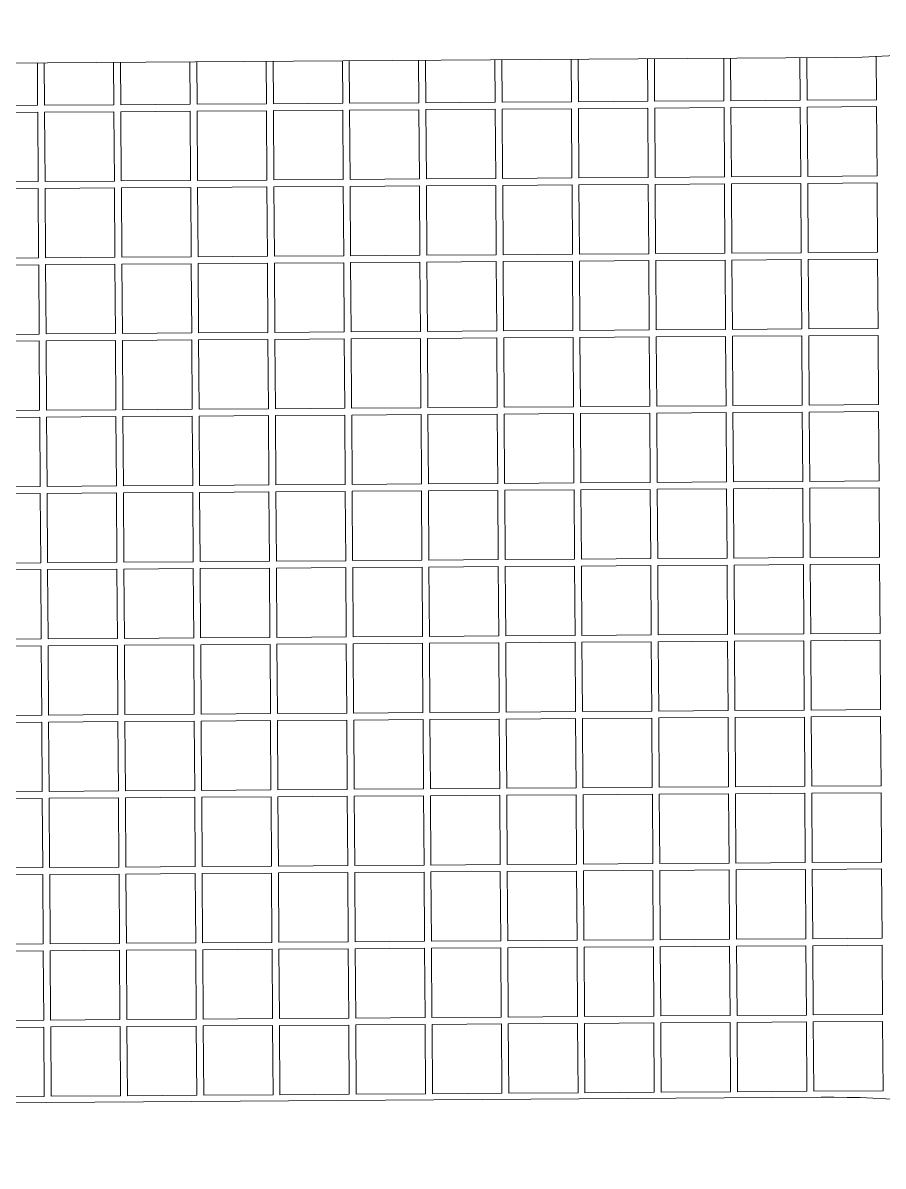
# Model space of a CAD drawing. Header units: millimetres. Extents: x -225363 to 347188, y -782467 to 813415.
# Drawn here: x 39327 to 40568, y 14995 to 16644 of the extents above; entities that cross this region are included whole.
import ezdxf

# ---------------------------------------------------------------- set-up
doc = ezdxf.new("R2010")
doc.units = ezdxf.units.MM
doc.layers.add('Xref SCN', color=8, linetype='Continuous', lineweight=0)

# ---------------------------------------------------------------- blocks, each defined once
blk = doc.blocks.new('A$Cf999fc33')
at = {"layer": 'Xref SCN', "ltscale": 100}
for points in [[(73.84272275096737, 192.008942775894), (72.93718290980905, 226.0811261450872), (69.76450756634586, 260.7363810978131), (91.2697194244247, 250.3713942577597), (102.2144919480197, 189.5463547789259), (118.9281153751072, 226.3384435711778), (111.2211690265685, 262.1598416908528), (95.54667300335132, 295.1961835560505), (81.42593923630193, 306.0790911481017), (114.3319794384297, 302.4503599841264), (153.8439736538567, 268.1175732889678), (175.0234313544352, 209.4945184811368), (152.6745445868, 178.9859154444421)], [(175.6716537694447, 221.4132675771834), (187.7858553600963, 249.7198859428754), (189.2126018530689, 292.8606113221613), (224.7082458152436, 252.3094897029805), (213.7601873916574, 228.5371423423057), (237.7279872468207, 246.543924699421), (264.545994187938, 266.2347709755995), (347.394166277023, 259.4300785681698), (296.0904387286864, 229.1169280259055), (267.5883678684477, 212.2762888357393), (240.0569876809604, 171.0150798699469), (241.5455991055351, 139.2100320032914)], [(303.2794643251691, 200.6800079972018), (368.0557032255456, 208.1915018513682), (392.6717254957184, 238.1170333045884), (395.5870834132656, 249.4527108171606), (410.7436586844269, 223.8008470429922), (398.5643062624149, 185.8426150837331), (435.6169983805157, 207.7354460309143), (437.4965147939511, 233.8400797256036), (474.2234527547844, 207.474842704949), (468.7803560087923, 158.1157824016409), (509.7842475485522, 176.5753346793354), (524.230735473102, 213.9504950550618), (559.1433078518603, 171.1322379333433), (551.4982264349237, 132.0078628070769), (514.963455068646, 102.7305537688662)], [(-0.002058159559965134, 186.8297352558002), (53.11274907086045, 148.9985190596199), (60.23662383598275, 110.9099854374072), (57.32126591843553, 99.57430792483501), (82.97312969248742, 114.7308831959381), (90.61821110942401, 153.8552583222045), (112.5110420566052, 116.8025662039872), (101.5629836332519, 93.03021884331247), (146.4529237628449, 98.4048788578948), (165.4988335240632, 144.2655096602393), (192.5090070597362, 108.3138098775526), (187.1310611451045, 68.60636316775344), (238.3696378620807, 89.26790011645062), (250.5489902840927, 127.2261320757098), (232.672509589931, 170.4971591179492)], [(393.6391302684788, 129.0990766893956), (396.2287340285257, 92.17668623419013), (384.6976040215231, 66.13720337097766), (361.8307965018321, 43.01307842531241), (350.9478889098391, 28.89234465820482), (347.9055152290966, 82.8508267980651), (363.9057654098142, 98.07255290064495), (345.1856098060962, 100.4699900661362), (312.6020378614776, 67.75940235843882), (307.3543936100323, 47.35518283577403), (291.6147467554547, 70.73991110740462), (304.895091512939, 103.5808004781138), (324.8465411150828, 115.3692479112069), (277.624314651126, 100.9260458865901), (267.6469469002914, 52.73312875028932), (256.4415710505564, 74.95171385491267), (255.0181104575749, 116.4083753151353), (275.6829333060887, 149.7671854379005)], [(526.9473549963441, 111.7339449474239), (501.5528086482082, 50.58643721102271), (460.6140679400414, 41.77849852695363), (430.4279331606813, 27.7880664227996), (425.6982096612919, -0.0006311908946372569), (459.3176231100224, 17.94100033480208), (496.1748627335764, 10.87899050128181), (537.1787542733364, 29.33854277891805), (587.8994102382567, 57.38455781870289)]]:
    blk.add_lwpolyline(points, dxfattribs=at)
blk = doc.blocks.new('A$C997e597b')
at = {"layer": 'Xref SCN', "ltscale": 3}
for points in [[(35659.91015627864, 10811.24418620998), (35660.31647177599, 10750.24172031565), (35560.31868990883, 10749.57567103568), (35559.91242253897, 10810.57091126597)], [(35769.90766339214, 10811.98478864832), (35770.31403182982, 10750.97437452368), (35670.31624996266, 10750.30832524365), (35669.90992965247, 10811.31151370436)], [(35879.90517050587, 10812.72539108671), (35880.31159188389, 10751.70702873165), (35780.31381001673, 10751.04097945167), (35779.9074367662, 10812.05211614276)], [(35989.90267761936, 10813.46599352511), (35990.30915193772, 10752.43968293961), (35890.31137007056, 10751.77363365964), (35889.90494387969, 10812.7927185811)], [(36099.90018473286, 10814.20659596351), (36100.30671199155, 10753.17233714764), (36000.30893012439, 10752.50628786761), (35999.90245099319, 10813.53332101949)], [(36209.89769184659, 10814.9471984019), (36210.30427204561, 10753.90499135561), (36110.30649017845, 10753.23894207564), (36109.89995810692, 10814.27392345789)], [(36319.89519896009, 10815.6878008403), (36320.30183209945, 10754.63764556358), (36220.30405023228, 10753.97159628361), (36219.89746522042, 10815.01452589629)], [(36429.89270607359, 10816.42840327864), (36430.29939215328, 10755.3702997716), (36330.30161028611, 10754.70425049157), (36329.89497233415, 10815.75512833468)], [(36539.89021318732, 10817.16900571703), (36540.29695220734, 10756.10295397957), (36440.29917033995, 10755.4369046996), (36439.89247944765, 10816.49573077308)], [(36649.88772030105, 10817.90960815543), (36650.29451226117, 10756.83560818754), (36550.29673039401, 10756.16955890757), (36549.88998656138, 10817.23633321148)], [(36759.88522741455, 10818.65021059383), (36760.292072315, 10757.56826239557), (36660.29429044784, 10756.90221311554), (36659.88749367488, 10817.97693564981)], [(36869.87499779416, 10820.55237307551), (36870.28963236883, 10758.30091660353), (36770.29185050167, 10757.63486732356), (36769.88500078837, 10818.71753808821)]]:
    blk.add_lwpolyline(points, dxfattribs=at)
for points in [[(35560.38529483671, 10739.57589284901), (35660.38307670387, 10740.24194212898), (35661.04912598385, 10640.24416026176), (35561.05134411668, 10639.57811098179)], [(35670.38285489054, 10740.30854705698), (35770.38063675771, 10740.97459633701), (35771.04668603768, 10640.97681446979), (35671.04890417052, 10640.31076518976)], [(35780.38041494461, 10741.041201265), (35880.37819681177, 10741.70725054498), (35881.04424609174, 10641.70946867776), (35781.04646422458, 10641.04341939779)], [(35890.37797499844, 10741.77385547297), (35990.3757568656, 10742.43990475294), (35991.04180614557, 10642.44212288572), (35891.04402427841, 10641.77607360575)], [(36000.37553505227, 10742.50650968094), (36100.37331691943, 10743.17255896097), (36101.0393661994, 10643.17477709375), (36001.04158433224, 10642.50872781372)], [(36110.37309510633, 10743.23916388897), (36210.37087697349, 10743.90521316894), (36211.03692625347, 10643.90743130172), (36111.0391443863, 10643.24138202175)], [(36220.37065516016, 10743.97181809694), (36320.36843702733, 10744.63786737691), (36321.0344863073, 10644.64008550969), (36221.03670444014, 10643.97403622972)], [(36330.368215214, 10744.7044723049), (36430.36599708116, 10745.37052158493), (36431.03204636113, 10645.37273971771), (36331.03426449397, 10644.70669043768)], [(36440.36577526783, 10745.43712651293), (36540.36355713522, 10746.1031757929), (36541.02960641519, 10646.10539392568), (36441.0318245478, 10645.43934464571)], [(36550.36333532189, 10746.1697807209), (36650.36111718905, 10746.83583000087), (36651.02716646902, 10646.83804813365), (36551.02938460186, 10646.17199885368)], [(36660.36089537572, 10746.90243492887), (36760.35867724288, 10747.5684842089), (36761.02472652285, 10647.57070234168), (36661.02694465569, 10646.90465306165)], [(36770.35845542955, 10747.63508913689), (36870.35623729671, 10748.30113841686), (36871.02228657668, 10648.30335654964), (36771.02450470952, 10647.63730726967)], [(35561.1179490448, 10629.57833279506), (35661.11573091196, 10630.24438207503), (35661.78178019193, 10530.24660020787), (35561.78399832477, 10529.5805509279)], [(35671.11550909863, 10630.31098700303), (35771.11329096579, 10630.97703628306), (35771.77934024576, 10530.9792544159), (35671.7815583786, 10530.31320513587)], [(35781.11306915269, 10631.04364121106), (35881.11085101985, 10631.70969049103), (35881.77690029982, 10531.71190862387), (35781.77911843266, 10531.0458593439)], [(35891.11062920652, 10631.77629541903), (35991.10841107368, 10632.442344699), (35991.77446035366, 10532.44456283184), (35891.77667848649, 10531.77851355186)], [(36001.10818926035, 10632.50894962699), (36101.10597112752, 10633.17499890702), (36101.77202040749, 10533.17721703986), (36001.77423854033, 10532.51116775983)], [(36111.10574931442, 10633.24160383502), (36211.10353118158, 10633.90765311499), (36211.76958046155, 10533.90987124783), (36111.77179859439, 10533.24382196786)], [(36221.10330936825, 10633.97425804299), (36321.10109123541, 10634.64030732296), (36321.76714051538, 10534.6425254558), (36221.76935864822, 10533.97647617583)], [(36331.10086942208, 10634.70691225096), (36431.09865128924, 10635.37296153099), (36431.76470056921, 10535.37517966382), (36331.76691870205, 10534.7091303838)], [(36441.09842947591, 10635.43956645898), (36541.09621134331, 10636.10561573895), (36541.76226062328, 10536.10783387179), (36441.76447875588, 10535.44178459182)], [(36551.09598952997, 10636.17222066695), (36651.09377139714, 10636.83826994692), (36651.75982067711, 10536.84048807976), (36551.76203880995, 10536.17443879979)], [(36661.09354958381, 10636.90487487492), (36761.09133145097, 10637.57092415495), (36761.75738073094, 10537.57314228779), (36661.75959886378, 10536.90709300776)], [(36771.09110963764, 10637.63752908295), (36871.0888915048, 10638.30357836292), (36871.75494078477, 10538.30579649576), (36771.75715891761, 10537.63974721578)], [(36221.8359635761, 10523.9766979891), (36321.83374544326, 10524.64274726907), (36322.49979472323, 10424.64496540191), (36222.50201285607, 10423.97891612194)], [(36331.83352362993, 10524.70935219707), (36431.83130549709, 10525.3754014771), (36432.49735477706, 10425.37761960994), (36332.4995729099, 10424.71157032991)], [(36441.83108368376, 10525.44200640509), (36541.82886555116, 10526.10805568506), (36542.49491483113, 10426.1102738179), (36442.49713296373, 10425.44422453793)], [(36551.82864373783, 10526.17466061306), (36651.82642560499, 10526.84070989303), (36652.49247488496, 10426.84292802587), (36552.4946930178, 10426.1768787459)], [(36661.82620379166, 10526.90731482103), (36761.82398565882, 10527.57336410106), (36762.49003493879, 10427.5755822339), (36662.49225307163, 10426.90953295387)], [(36771.82376384549, 10527.63996902906), (36871.82154571265, 10528.30601830903), (36872.48759499262, 10428.30823644187), (36772.48981312546, 10427.64218716189)], [(35561.85060325265, 10519.58077274117), (35661.84838511981, 10520.24682202114), (35662.51443439978, 10420.24904015398), (35562.51665253262, 10419.58299087401)], [(35671.84816330648, 10520.31342694914), (35771.84594517364, 10520.97947622917), (35772.51199445361, 10420.98169436201), (35672.51421258645, 10420.31564508198)], [(35781.84572336054, 10521.04608115717), (35881.84350522771, 10521.71213043714), (35882.50955450768, 10421.71434856998), (35782.51177264052, 10421.04829929001)], [(35891.84328341438, 10521.77873536514), (35991.84106528154, 10522.44478464511), (35992.50711456151, 10422.44700277795), (35892.50933269435, 10421.78095349798)], [(36001.84084346821, 10522.5113895731), (36101.83862533537, 10523.17743885313), (36102.50467461534, 10423.17965698597), (36002.50689274818, 10422.51360770594)], [(36111.83840352227, 10523.24404378113), (36211.83618538943, 10523.9100930611), (36212.5022346694, 10423.91231119394), (36112.50445280224, 10423.24626191397)], [(35562.58325746073, 10409.58321268728), (35662.5810393279, 10410.24926196726), (35663.24708860787, 10310.25148010009), (35563.2493067407, 10309.58543082012)], [(35672.58081751456, 10410.31586689525), (35772.57859938173, 10410.98191617528), (35773.2446486617, 10310.98413430812), (35673.24686679454, 10310.31808502809)], [(35782.57837756863, 10411.04852110328), (35882.57615943579, 10411.71457038325), (35883.24220871576, 10311.71678851609), (35783.2444268486, 10311.05073923612)], [(35892.57593762246, 10411.78117531125), (35992.57371948962, 10412.44722459122), (35993.23976876959, 10312.44944272406), (35893.24198690243, 10311.78339344409)], [(36002.57349767629, 10412.51382951922), (36102.57127954345, 10413.17987879924), (36103.23732882342, 10313.18209693208), (36003.23954695626, 10312.51604765205)], [(36112.57105773035, 10413.24648372724), (36212.56883959752, 10413.91253300721), (36213.23488887749, 10313.91475114005), (36113.23710701033, 10313.24870186008)], [(36222.56861778419, 10413.97913793521), (36322.56639965135, 10414.64518721518), (36323.23244893132, 10314.64740534802), (36223.23466706416, 10313.98135606805)], [(36332.56617783802, 10414.71179214318), (36432.56395970518, 10415.37784142321), (36433.23000898515, 10315.38005955605), (36333.23222711799, 10314.71401027602)], [(36442.56373789185, 10415.4444463512), (36542.56151975924, 10416.11049563118), (36543.22756903921, 10316.11271376401), (36443.22978717182, 10315.44666448404)], [(36552.56129794591, 10416.17710055917), (36652.55907981307, 10416.84314983914), (36653.22512909304, 10316.84536797198), (36553.22734722588, 10316.17931869201)], [(36662.55885799974, 10416.90975476714), (36762.5566398669, 10417.57580404717), (36763.22268914687, 10317.57802218001), (36663.22490727971, 10316.91197289998)], [(36772.55641805357, 10417.64240897517), (36872.55419992073, 10418.30845825514), (36873.22024920071, 10318.31067638798), (36773.22246733354, 10317.64462710801)], [(35563.31591166859, 10299.5856526334), (35663.31369353575, 10300.25170191337), (35663.97974281572, 10200.25392004615), (35563.98196094856, 10199.58787076618)], [(35673.31347172242, 10300.31830684136), (35773.31125358958, 10300.98435612139), (35773.97730286955, 10200.98657425417), (35673.97952100239, 10200.32052497414)], [(35783.31103177648, 10301.05096104939), (35883.30881364364, 10301.71701032936), (35883.97486292361, 10201.71922846214), (35783.97708105645, 10201.05317918217)], [(35893.30859183031, 10301.78361525736), (35993.30637369747, 10302.44966453733), (35993.97242297744, 10202.45188267011), (35893.97464111028, 10201.78583339014)], [(36003.30615188414, 10302.51626946533), (36103.3039337513, 10303.18231874536), (36103.96998303127, 10203.18453687814), (36003.97220116411, 10202.51848759811)], [(36113.30371193821, 10303.24892367335), (36213.30149380537, 10303.91497295332), (36213.96754308534, 10203.9171910861), (36113.96976121818, 10203.25114180613)], [(36223.30127199204, 10303.98157788132), (36323.2990538592, 10304.64762716129), (36323.96510313917, 10204.64984529407), (36223.96732127201, 10203.9837960141)], [(36333.29883204587, 10304.71423208929), (36433.29661391303, 10305.38028136932), (36433.962663193, 10205.3824995021), (36333.96488132584, 10204.71645022207)], [(36443.2963920997, 10305.44688629732), (36543.29417396709, 10306.11293557729), (36543.96022324706, 10206.11515371007), (36443.96244137967, 10205.4491044301)], [(36553.29395215376, 10306.17954050528), (36653.29173402092, 10306.84558978525), (36653.9577833009, 10206.84780791803), (36553.96000143373, 10206.18175863806)], [(36663.29151220759, 10306.91219471325), (36763.28929407476, 10307.57824399328), (36763.95534335473, 10207.58046212606), (36663.95756148756, 10206.91441284603)], [(36773.28907226142, 10307.64484892128), (36873.28685412859, 10308.31089820125), (36873.95290340856, 10208.31311633403), (36773.9551215414, 10207.64706705406)], [(36334.03148625395, 10194.7166720354), (36434.02926812111, 10195.38272131543), (36434.69531740109, 10095.38493944821), (36334.69753553392, 10094.71889016818)], [(36444.02904630778, 10195.44932624343), (36544.02682817518, 10196.1153755234), (36544.69287745515, 10096.11759365618), (36444.69509558775, 10095.45154437621)], [(36554.02660636185, 10196.18198045139), (36654.02438822901, 10196.84802973137), (36654.69043750898, 10096.85024786415), (36554.69265564182, 10096.18419858417)], [(36664.02416641568, 10196.91463465936), (36764.02194828284, 10197.58068393939), (36764.68799756281, 10097.58290207217), (36664.69021569565, 10096.91685279214)], [(36774.02172646951, 10197.64728886739), (36874.01950833667, 10198.31333814736), (36874.68555761664, 10098.31555628014), (36774.68777574948, 10097.64950700017)], [(35564.04856587667, 10189.58809257951), (35664.04634774383, 10190.25414185948), (35664.7123970238, 10090.25635999226), (35564.71461515664, 10089.59031071229)], [(35674.0461259305, 10190.32074678747), (35774.04390779766, 10190.9867960675), (35774.70995707763, 10090.98901420028), (35674.71217521047, 10090.32296492025)], [(35784.04368598456, 10191.0534009955), (35884.04146785173, 10191.71945027547), (35884.7075171317, 10091.72166840825), (35784.70973526454, 10091.05561912828)], [(35894.0412460384, 10191.78605520347), (35994.03902790556, 10192.45210448344), (35994.70507718553, 10092.45432261622), (35894.70729531837, 10091.78827333625)], [(36004.03880609223, 10192.51870941144), (36104.03658795939, 10193.18475869147), (36104.70263723936, 10093.18697682425), (36004.7048553722, 10092.52092754422)], [(36114.03636614629, 10193.25136361946), (36214.03414801345, 10193.91741289943), (36214.70019729342, 10093.91963103221), (36114.70241542626, 10093.25358175224)], [(36224.03392620012, 10193.98401782743), (36324.03170806728, 10194.6500671074), (36324.69775734725, 10094.65228524018), (36224.69997548009, 10093.98623596021)], [(35564.78122008475, 10079.59053252556), (35664.77900195192, 10080.25658180553), (35665.44505123189, 9980.258799938369), (35565.44726936473, 9979.592750658398)], [(35674.77878013859, 10080.32318673353), (35774.77656200575, 10080.98923601356), (35775.44261128572, 9980.991454146395), (35675.44482941856, 9980.325404866366)], [(35784.77634019265, 10081.05584094155), (35884.77412205981, 10081.72189022152), (35885.44017133978, 9981.724108354363), (35785.44238947262, 9981.058059074392)], [(35894.77390024648, 10081.78849514952), (35994.77168211364, 10082.45454442949), (35995.43773139361, 9982.456762562331), (35895.43994952645, 9981.79071328236)], [(36004.77146030031, 10082.52114935749), (36104.76924216747, 10083.18719863752), (36105.43529144744, 9983.189416770358), (36005.43750958028, 9982.523367490328)], [(36114.76902035438, 10083.25380356552), (36214.76680222154, 10083.91985284549), (36215.43285150151, 9983.922070978326), (36115.43506963435, 9983.256021698355)], [(36224.76658040821, 10083.98645777348), (36324.76436227537, 10084.65250705346), (36325.43041155534, 9984.654725186294), (36225.43262968818, 9983.988675906323)], [(36334.76414046204, 10084.71911198145), (36434.7619223292, 10085.38516126148), (36435.42797160917, 9985.38737939432), (36335.43018974201, 9984.721330114291)], [(36444.76170051587, 10085.45176618948), (36544.75948238326, 10086.11781546945), (36545.42553166323, 9986.120033602288), (36445.42774979584, 9985.453984322317)], [(36554.75926056993, 10086.18442039745), (36654.75704243709, 10086.85046967742), (36655.42309171706, 9986.852687810257), (36555.4253098499, 9986.186638530286)], [(36664.75682062376, 10086.91707460542), (36764.75460249092, 10087.58312388544), (36765.4206517709, 9987.585342018283), (36665.42286990373, 9986.919292738254)], [(36774.75438067759, 10087.64972881344), (36874.75216254476, 10088.31577809341), (36875.41821182473, 9988.317996226251), (36775.42042995756, 9987.65194694628)], [(35565.51387429261, 9969.59297247167), (35665.51165615977, 9970.25902175164), (35666.17770543974, 9870.26123988448), (35566.17992357258, 9869.595190604508)], [(35675.51143434644, 9970.325626679638), (35775.5092162136, 9970.991675959667), (35776.17526549357, 9870.993894092506), (35676.17748362641, 9870.327844812477)], [(35785.5089944005, 9971.058280887664), (35885.50677626766, 9971.724330167635), (35886.17282554763, 9871.726548300474), (35786.17504368047, 9871.060499020503)], [(35895.50655445433, 9971.790935095632), (35995.50433632149, 9972.456984375603), (35996.17038560146, 9872.459202508442), (35896.1726037343, 9871.793153228471)], [(36005.50411450816, 9972.5235893036), (36105.50189637532, 9973.18963858363), (36106.1679456553, 9873.191856716468), (36006.17016378813, 9872.52580743644)], [(36115.50167456223, 9973.256243511627), (36215.49945642939, 9973.922292791598), (36216.16550570936, 9873.924510924437), (36116.1677238422, 9873.258461644466)], [(36225.49923461606, 9973.988897719595), (36325.49701648322, 9974.654946999566), (36326.16306576319, 9874.657165132405), (36226.16528389603, 9873.991115852434)], [(36335.49679466989, 9974.721551927563), (36435.49457653705, 9975.387601207593), (36436.16062581702, 9875.389819340431), (36336.16284394986, 9874.723770060402)], [(36445.49435472372, 9975.45420613559), (36545.49213659111, 9976.12025541556), (36546.15818587109, 9876.1224735484), (36446.16040400369, 9875.456424268428)], [(36555.49191477778, 9976.186860343558), (36655.48969664495, 9976.852909623529), (36656.15574592492, 9876.855127756367), (36556.15796405775, 9876.189078476396)], [(36665.48947483161, 9976.919514551526), (36765.48725669878, 9977.585563831555), (36766.15330597875, 9877.587781964394), (36666.15552411159, 9876.921732684365)], [(36775.48703488545, 9977.652168759552), (36875.48481675261, 9978.318218039523), (36876.15086603258, 9878.320436172362), (36776.15308416542, 9877.65438689239)], [(36336.22944887797, 9864.723991873674), (36436.22723074513, 9865.390041153703), (36436.89328002511, 9765.392259286542), (36336.89549815794, 9764.726210006513)], [(36446.2270089318, 9865.4566460817), (36546.2247907992, 9866.122695361672), (36546.89084007917, 9766.12491349451), (36446.89305821178, 9765.458864214539)], [(36556.22456898587, 9866.189300289669), (36656.22235085303, 9866.85534956964), (36656.888400133, 9766.857567702478), (36556.89061826584, 9766.191518422507)], [(36666.2221290397, 9866.921954497637), (36766.21991090686, 9867.588003777666), (36766.88596018683, 9767.590221910505), (36666.88817831967, 9766.924172630475)], [(36776.21968909353, 9867.654608705663), (36876.21747096069, 9868.320657985634), (36876.88352024066, 9768.322876118473), (36776.8857383735, 9767.656826838502)], [(35566.24652850069, 9859.59541241778), (35666.24431036785, 9860.261461697752), (35666.91035964782, 9760.26367983059), (35566.91257778066, 9759.59763055062)], [(35676.24408855452, 9860.328066625749), (35776.24187042168, 9860.994115905778), (35776.90791970165, 9760.996334038617), (35676.91013783449, 9760.330284758587)], [(35786.24164860859, 9861.060720833775), (35886.23943047575, 9861.726770113746), (35886.90547975572, 9761.728988246585), (35786.90769788856, 9761.062938966614)], [(35896.23920866242, 9861.793375041743), (35996.23699052958, 9862.459424321714), (35996.90303980955, 9762.461642454553), (35896.90525794239, 9761.795593174582)], [(36006.23676871625, 9862.526029249711), (36106.23455058341, 9863.19207852974), (36106.90059986338, 9763.19429666258), (36006.90281799622, 9762.52824738255)], [(36116.23432877031, 9863.258683457738), (36216.23211063747, 9863.924732737709), (36216.89815991744, 9763.926950870547), (36116.90037805028, 9763.260901590576)], [(36226.23188882414, 9863.991337665706), (36326.2296706913, 9864.657386945677), (36326.89571997127, 9764.659605078516), (36226.89793810411, 9763.993555798545)], [(35566.97918270854, 9749.597852363891), (35666.9769645757, 9750.263901643862), (35667.64301385568, 9650.266119776643), (35567.64523198851, 9649.600070496672)], [(35676.97674276237, 9750.33050657186), (35776.97452462954, 9750.996555851889), (35777.64057390951, 9650.99877398467), (35677.64279204234, 9650.33272470464)], [(35786.97430281644, 9751.063160779886), (35886.9720846836, 9751.729210059857), (35887.63813396357, 9651.731428192637), (35787.64035209641, 9651.065378912666)], [(35896.97186287027, 9751.795814987854), (35996.96964473743, 9752.461864267825), (35997.6356940174, 9652.464082400606), (35897.63791215024, 9651.798033120634)], [(36006.9694229241, 9752.528469195822), (36106.96720479126, 9753.194518475852), (36107.63325407123, 9653.196736608632), (36007.63547220407, 9652.530687328603)], [(36116.96698297816, 9753.261123403849), (36216.96476484532, 9753.92717268382), (36217.6308141253, 9653.9293908166), (36117.63303225813, 9653.263341536629)], [(36226.96454303199, 9753.993777611817), (36326.96232489916, 9754.659826891788), (36327.62837417913, 9654.662045024568), (36227.63059231197, 9653.995995744597)], [(36336.96210308583, 9754.726431819785), (36436.95988495299, 9755.392481099814), (36437.62593423296, 9655.394699232595), (36337.6281523658, 9654.728649952565)], [(36446.95966313966, 9755.459086027811), (36546.95744500705, 9756.125135307782), (36547.62349428702, 9656.127353440563), (36447.62571241963, 9655.461304160592)], [(36556.95722319372, 9756.19174023578), (36656.95500506088, 9756.85778951575), (36657.62105434085, 9656.86000764853), (36557.62327247369, 9656.19395836856)], [(36666.95478324755, 9756.924394443748), (36766.95256511471, 9757.590443723777), (36767.61861439468, 9657.592661856557), (36667.62083252752, 9656.926612576528)], [(36776.95234330138, 9757.657048651774), (36876.95012516854, 9758.323097931745), (36877.61617444851, 9658.325316064525), (36777.61839258135, 9657.659266784554)], [(35567.71183691663, 9639.600292310002), (35667.70961878379, 9640.266341589973), (35668.37566806376, 9540.268559722754), (35568.3778861966, 9539.602510442783)], [(35677.70939697046, 9640.33294651797), (35777.70717883762, 9640.998995798), (35778.37322811759, 9541.00121393078), (35678.37544625043, 9540.33516465075)], [(35787.70695702452, 9641.065600725997), (35887.70473889168, 9641.731650005968), (35888.37078817165, 9541.733868138748), (35788.37300630449, 9541.067818858777)], [(35897.70451707835, 9641.798254933965), (35997.70229894551, 9642.464304213936), (35998.36834822549, 9542.466522346716), (35898.37056635832, 9541.800473066745)], [(36007.70207713218, 9642.530909141933), (36107.69985899935, 9643.196958421962), (36108.36590827932, 9543.199176554743), (36008.36812641216, 9542.533127274713)], [(36117.69963718625, 9643.26356334996), (36217.69741905341, 9643.92961262993), (36218.36346833338, 9543.93183076271), (36118.36568646622, 9543.26578148274)], [(36227.69719724008, 9643.996217557928), (36327.69497910724, 9644.662266837899), (36328.36102838721, 9544.664484970679), (36228.36324652005, 9543.998435690708)], [(36337.69475729391, 9644.728871765896), (36437.69253916107, 9645.394921045925), (36438.35858844104, 9545.397139178705), (36338.36080657388, 9544.731089898676)], [(36447.69231734774, 9645.461525973922), (36547.69009921513, 9646.127575253893), (36548.35614849511, 9546.129793386674), (36448.35836662771, 9545.463744106703)], [(36557.6898774018, 9646.19418018189), (36657.68765926897, 9646.860229461861), (36658.35370854894, 9546.862447594642), (36558.35592668178, 9546.19639831467)], [(36667.68743745564, 9646.926834389858), (36767.6852193228, 9647.592883669888), (36768.35126860277, 9547.595101802668), (36668.35348673561, 9546.929052522639)], [(36777.68499750947, 9647.659488597885), (36877.68277937663, 9648.325537877856), (36878.3488286566, 9548.327756010636), (36778.35104678944, 9547.661706730665)], [(36338.42741150199, 9534.731311711948), (36438.42519336916, 9535.397360991978), (36439.09124264913, 9435.399579124816), (36339.09346078197, 9434.733529844787)], [(36448.42497155583, 9535.463965919975), (36548.42275342322, 9536.130015199946), (36549.08880270319, 9436.132233332784), (36449.0910208358, 9435.466184052813)], [(36558.42253160989, 9536.196620127943), (36658.42031347705, 9536.862669407914), (36659.08636275702, 9436.864887540753), (36559.08858088986, 9436.198838260781)], [(36668.42009166372, 9536.929274335911), (36768.41787353088, 9537.59532361594), (36769.08392281085, 9437.597541748779), (36669.08614094369, 9436.93149246875)], [(36778.41765171755, 9537.661928543937), (36878.41543358471, 9538.327977823908), (36879.08148286468, 9438.330195956747), (36779.08370099752, 9437.664146676776)], [(35568.44449112471, 9529.602732256055), (35668.44227299187, 9530.268781536026), (35669.10832227184, 9430.270999668865), (35569.11054040468, 9429.604950388893)], [(35678.44205117854, 9530.335386464023), (35778.4398330457, 9531.001435744052), (35779.10588232568, 9431.00365387689), (35679.10810045851, 9430.337604596862)], [(35788.43961123261, 9531.06804067205), (35888.43739309977, 9531.73408995202), (35889.10344237974, 9431.736308084859), (35789.10566051258, 9431.070258804888)], [(35898.43717128644, 9531.800694880018), (35998.4349531536, 9532.466744159989), (35999.10100243357, 9432.468962292827), (35899.10322056641, 9431.802913012856)], [(36008.43473134027, 9532.533349087986), (36108.43251320743, 9533.199398368015), (36109.0985624874, 9433.201616500854), (36009.10078062024, 9432.535567220824)], [(36118.43229139433, 9533.266003296012), (36218.43007326149, 9533.932052575983), (36219.09612254146, 9433.934270708822), (36119.0983406743, 9433.26822142885)], [(36228.42985144816, 9533.99865750398), (36328.42763331532, 9534.664706783951), (36329.0936825953, 9434.66692491679), (36229.09590072813, 9434.000875636819)], [(35569.17714533256, 9419.605172202166), (35669.17492719973, 9420.271221482137), (35669.8409764797, 9320.273439614975), (35569.84319461253, 9319.607390335004)], [(35679.17470538639, 9420.337826410134), (35779.17248725356, 9421.003875690163), (35779.83853653353, 9321.006093823002), (35679.84075466637, 9320.340044542972)], [(35789.17226544046, 9421.07048061816), (35889.17004730762, 9421.736529898131), (35889.83609658759, 9321.73874803097), (35789.83831472043, 9321.072698750999)], [(35899.16982549429, 9421.803134826128), (35999.16760736145, 9422.4691841061), (35999.83365664142, 9322.471402238938), (35899.83587477426, 9321.805352958967)], [(36009.16738554812, 9422.535789034097), (36109.16516741528, 9423.201838314126), (36109.83121669525, 9323.204056446964), (36009.83343482809, 9322.538007166935)], [(36119.16494560218, 9423.268443242123), (36219.16272746935, 9423.934492522094), (36219.82877674932, 9323.936710654933), (36119.83099488216, 9323.270661374961)], [(36229.16250565602, 9424.001097450091), (36329.16028752318, 9424.667146730062), (36329.82633680315, 9324.6693648629), (36229.82855493599, 9324.00331558293)], [(36339.16006570985, 9424.73375165806), (36439.15784757701, 9425.399800938088), (36439.82389685698, 9325.402019070927), (36339.82611498982, 9324.735969790898)], [(36449.15762576368, 9425.466405866086), (36549.15540763107, 9426.132455146057), (36549.82145691104, 9326.134673278895), (36449.82367504365, 9325.468623998924)], [(36559.15518581774, 9426.199060074054), (36659.1529676849, 9426.865109354025), (36659.81901696487, 9326.867327486863), (36559.82123509771, 9326.201278206892)], [(36669.15274587157, 9426.931714282022), (36769.15052773873, 9427.597763562051), (36769.8165770187, 9327.59998169489), (36669.81879515154, 9326.93393241486)], [(36779.1503059254, 9427.664368490048), (36879.14808779256, 9428.33041777002), (36879.81413707254, 9328.332635902858), (36779.81635520537, 9327.666586622887)]]:
    blk.add_lwpolyline(points, close=True, dxfattribs=at)
blk = doc.blocks.new('Xref SCN')
at = {"layer": 'Xref SCN', "ltscale": 3}
h = blk.add_hatch(dxfattribs=at)
h.set_pattern_fill('CROSS', color=256, scale=30, angle=197)
h.set_pattern_definition([(196.9999999999999, (-1424125.796704574, -442865.0747459244), (-126.4792462612767, -237.8728657606396), [95.24999999999993, -285.7499999999997]), (286.9999999999999, (-1424185.264921013, -442833.454934359), (237.8728657606396, -126.4792462612767), [95.24999999999993, -285.7499999999997])])
edge = h.paths.add_edge_path()
edge.add_arc((2267.432492593316, -6082.955996482024), 1150.000000000537, 110.6378028022086, 180.3855560689939)
edge.add_line((1117.45852989766, -6090.69454436157), (1124.354477578541, -7115.455314012756))
edge.add_arc((2274.328440274171, -7107.716766132653), 1150.000000000515, 180.3855560690217, 270.3855560690193)
edge.add_line((2282.066988154227, -8257.690728828284), (21549.8991634509, -8127.551182389644))
edge.add_arc((21542.16480664337, -6977.572696246487), 1150.004495150925, 270.3853457486589, 360.4401760572534)
edge.add_line((22692.13536467512, -6968.737848909465), (22692.16932637642, -2095.908891016872))
edge.add_arc((21542.20329682976, -2104.748059039981), 1150.000000001153, 0.4403930512387025, 90.3855560690482)
edge.add_line((21534.46474894912, -954.7740963437154), (6081.87324634222, -1059.018761787764))
edge.add_arc((6089.608981841442, -2208.997088369517), 1150.00434486635, 90.38541449006392, 160.1331677440024)
edge.add_arc((-23.55194331795474, -0.0794007698373207), 5349.999797249518, 290.6378018122106, 340.13330833294367, ccw=False)
edge = h.paths.add_edge_path()
edge.add_arc((21542.20329682936, 18280.17292901865), 1150.000000000495, 0.4403363143794081, 104.369872908503, ccw=False)
edge.add_line((22692.16933512774, 18289.01095829364), (22692.16933512804, 2403.988085117999))
edge.add_arc((21542.20329682986, 2395.150055855041), 1150.0000000002, -89.61444393098418, 0.44033631378022164, ccw=False)
edge.add_line((21549.94184470984, 1245.176093159724), (6067.061946074886, 1140.931379739806))
edge.add_arc((6059.324010787664, 2290.90442000174), 1149.99907346562, 200.6377726041507, 270.38552585808895, ccw=False)
edge.add_arc((-23.55236299291664, -0.07936344246354565), 5350.000286126963, 20.63780260191557, 28.59528784446422)
edge.add_arc((5234.302447717453, 2862.395526084858), 636.558452985771, 160.1438003828004, 208.3076443223057, ccw=False)
edge.add_arc((7788.188339109593, 2340.315315806074), 3237.894847489657, 44.33072283090661, 166.8196660366165, ccw=False)
edge.add_arc((13743.18888037902, 8157.794208345327), 5087.073147143053, 224.3307228342767, 255.0649233926709)
edge.add_arc((13751.05389514806, 8258.775854639935), 5186.703216037286, 255.2684708845108, 275.8244798379233)
edge.add_arc((13743.18888017516, 8157.794208547473), 5087.073147375032, 276.0280273323885, 352.8040128533177)
edge.add_arc((13366.1299541812, 8136.436578901939), 5458.915630729331, 353.5221682628192, 372.9616768325129)
edge.add_arc((13743.18888038175, 8157.794208354395), 5087.073147139498, 13.67983223975764, 75.72664608736717)
edge.add_arc((16202.12696616123, 17226.11521777178), 4310.076534491913, 184.5428523497743, 253.7687722026763, ccw=False)
edge.add_arc((12055.19205003142, 16895.67084596019), 150.0000000842738, 104.41773841877719, 184.1801390410202, ccw=False)
edge.add_line((12017.84358862124, 17040.94676432099), (21256.79565814864, 19394.19379048572))
at = {"layer": 'Xref SCN'}
blk.add_lwpolyline([(21170.1847479311, 19733.30822873339, -0.4875941573619264), (23042.16933512654, 18290.26668712336), (23042.16933512912, 2405.243813959489, -0.414213562373095), (21552.29705493523, 895.1840175571033), (6069.418408371319, 790.9393125653951, -0.314089156412974), (4655.583861107414, 1762.216598525896, 0.03477349207873731), (4366.191898389021, 2393.693428806455, -0.2077135846943199), (4299.119463875177, 3176.609414868028, -0.5901643176475091), (10354.67457345, 4847.532467465806, 0.134879567910843), (12521.72925028361, 3580.906797295342, 0.08986899184814741), (14241.27037145277, 3446.979328768932, 0.3479529645834747), (18442.67543641233, 7562.237232839005, 0.08480836681686449), (18345.36415298755, 9280.22227358488, 0.2777472678124035), (14905.52588359268, 12750.05233397336, -0.3120018823839892), (11556.62703941645, 16857.81678183379, -0.3638812203274946), (11931.18586707742, 17380.04927928782)], format="xyb", close=True, dxfattribs=at)
blk.add_lwpolyline([(1738.743740160018, -4679.215207358175, 0.3140891564745737), (767.4664542959508, -6093.049754585802), (774.3624019745039, -7117.810524237644, 0.414213562373095), (2284.422198378699, -8607.682804430911), (21552.26309323045, -8477.543199206531, 0.414213562373095), (23042.13537342689, -6967.483402805118), (23042.16933512651, -2094.654300935244, 0.414213562373095), (21532.10953872721, -604.7820207407804), (6079.512166477536, -709.0267257330943, 0.314089156412974), (4678.877149195556, -1699.243490076044, -0.2193863282611464), (1738.743739204292, -4679.215207716421)], format="xyb", dxfattribs=at)
at = {"layer": 'Xref SCN', "ltscale": 3}
blk.add_blockref('A$C997e597b', (-15258.56133056035, -9923.809390316057), dxfattribs=at)
at = {"layer": 'Xref SCN', "ltscale": 100, "xscale": -1, "rotation": 347.0291505447877}
blk.add_blockref('A$Cf999fc33', (21829.35394538847, 932.672887261162), dxfattribs=at)
at = {"layer": 'Xref SCN', "ltscale": 100, "rotation": 192.9708494552123}
blk.add_blockref('A$Cf999fc33', (21829.35394538847, -644.4491823541266), dxfattribs=at)

msp = doc.modelspace()

# ---------------------------------------------------------------- block references
msp.add_blockref('Xref SCN', (18946.53077138338, 15698.97744072331))

doc.saveas('drawing.dxf')
